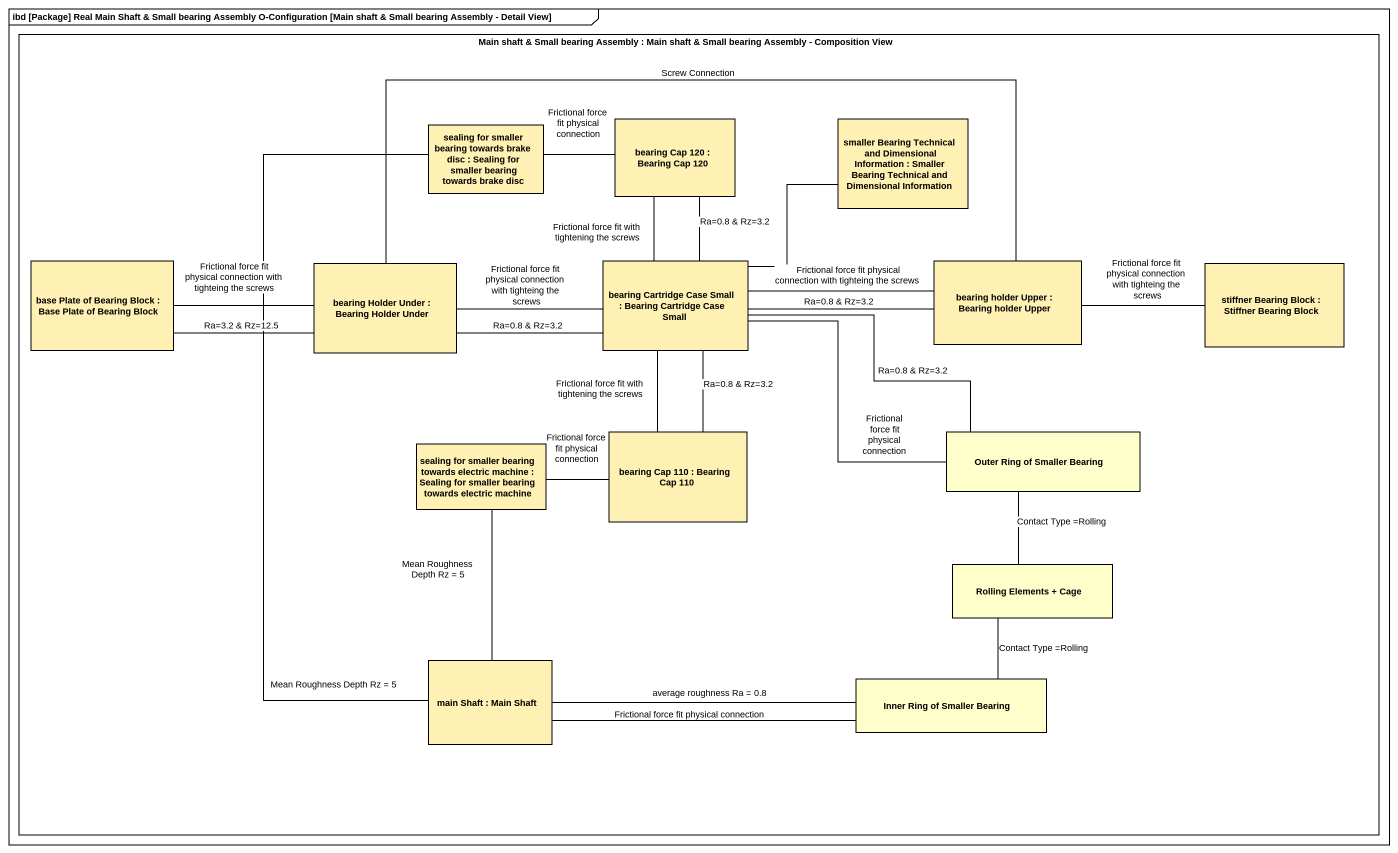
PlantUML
@startuml
mainframe ibd [Package] Real Main Shaft & Small bearing Assembly O-Configuration [Main shaft & Small bearing Assembly - Detail View]
rectangle "Main shaft & Small bearing Assembly : Main shaft & Small bearing Assembly - Composition View" as Main_shaft_Small_bearing {
  rectangle "sealing for smaller bearing towards brake disc : Sealing for smaller bearing towards brake disc" as sealing_for_smaller_bearing #FFF0B4
  rectangle "bearing Cap 120 : Bearing Cap 120" as bearing_Cap_120 #FFF0B4
  rectangle "smaller Bearing Technical and Dimensional Information : Smaller Bearing Technical and Dimensional Information" as smaller_Bearing_Technical #FFF0B4
  rectangle "base Plate of Bearing Block : Base Plate of Bearing Block" as base_Plate_of_Bearing_Block #FFF0B4
  rectangle "bearing Holder Under : Bearing Holder Under" as bearing_Holder_Under #FFF0B4
  rectangle "bearing Cartridge Case Small : Bearing Cartridge Case Small" as bearing_Cartridge_Case_Small #FFF0B4
  rectangle "bearing holder Upper : Bearing holder Upper" as bearing_holder_Upper #FFF0B4
  rectangle "stiffner Bearing Block : Stiffner Bearing Block" as stiffner_Bearing_Block #FFF0B4
  rectangle "bearing Cap 110 : Bearing Cap 110" as bearing_Cap_110 #FFF0B4
  rectangle "Outer Ring of Smaller Bearing" as Outer_Ring_of_Smaller #FFFFCC
  rectangle "sealing for smaller bearing towards electric machine : Sealing for smaller bearing towards electric machine" as sealing_for_smaller_bearing_2 #FFF0B4
  rectangle "Rolling Elements + Cage" as Rolling_Elements_Cage #FFFFCC
  rectangle "main Shaft : Main Shaft" as main_Shaft #FFF0B4
  rectangle "Inner Ring of Smaller Bearing" as Inner_Ring_of_Smaller #FFFFCC
}
sealing_for_smaller_bearing -- main_Shaft : Mean Roughness Depth Rz = 5
bearing_Cap_120 -left- sealing_for_smaller_bearing : Frictional force fit physical connection
bearing_Cap_120 -- bearing_Cartridge_Case_Small : Ra=0.8 & Rz=3.2
smaller_Bearing_Technical -- bearing_Cartridge_Case_Small
base_Plate_of_Bearing_Block -right- bearing_Holder_Under : Frictional force fit physical connection with tighteing the screws
base_Plate_of_Bearing_Block -right- bearing_Holder_Under : Ra=3.2 & Rz=12.5
bearing_Holder_Under -right- bearing_Cartridge_Case_Small : Frictional force fit physical connection with tighteing the screws
bearing_Holder_Under -right- bearing_Cartridge_Case_Small : Ra=0.8 & Rz=3.2
bearing_Holder_Under -right- bearing_holder_Upper : Screw Connection
bearing_Cartridge_Case_Small -up- bearing_Cap_120 : Frictional force fit with tightening the screws
bearing_Cartridge_Case_Small -right- bearing_holder_Upper : Frictional force fit physical connection with tighteing the screws
bearing_Cartridge_Case_Small -right- bearing_holder_Upper : Ra=0.8 & Rz=3.2
bearing_Cartridge_Case_Small -- bearing_Cap_110 : Frictional force fit with tightening the screws
bearing_Cartridge_Case_Small -- bearing_Cap_110 : Ra=0.8 & Rz=3.2
bearing_Cartridge_Case_Small -right- Outer_Ring_of_Smaller : Frictional force fit physical connection
bearing_Cartridge_Case_Small -right- Outer_Ring_of_Smaller : Ra=0.8 & Rz=3.2
bearing_holder_Upper -right- stiffner_Bearing_Block : Frictional force fit physical connection with tighteing the screws
bearing_Cap_110 -left- sealing_for_smaller_bearing_2 : Frictional force fit physical connection
Outer_Ring_of_Smaller -- Rolling_Elements_Cage : Contact Type =Rolling
sealing_for_smaller_bearing_2 -- main_Shaft : Mean Roughness Depth Rz = 5
Rolling_Elements_Cage -- Inner_Ring_of_Smaller : Contact Type =Rolling
Inner_Ring_of_Smaller -left- main_Shaft : Frictional force fit physical connection
Inner_Ring_of_Smaller -left- main_Shaft : average roughness Ra = 0.8
@enduml
